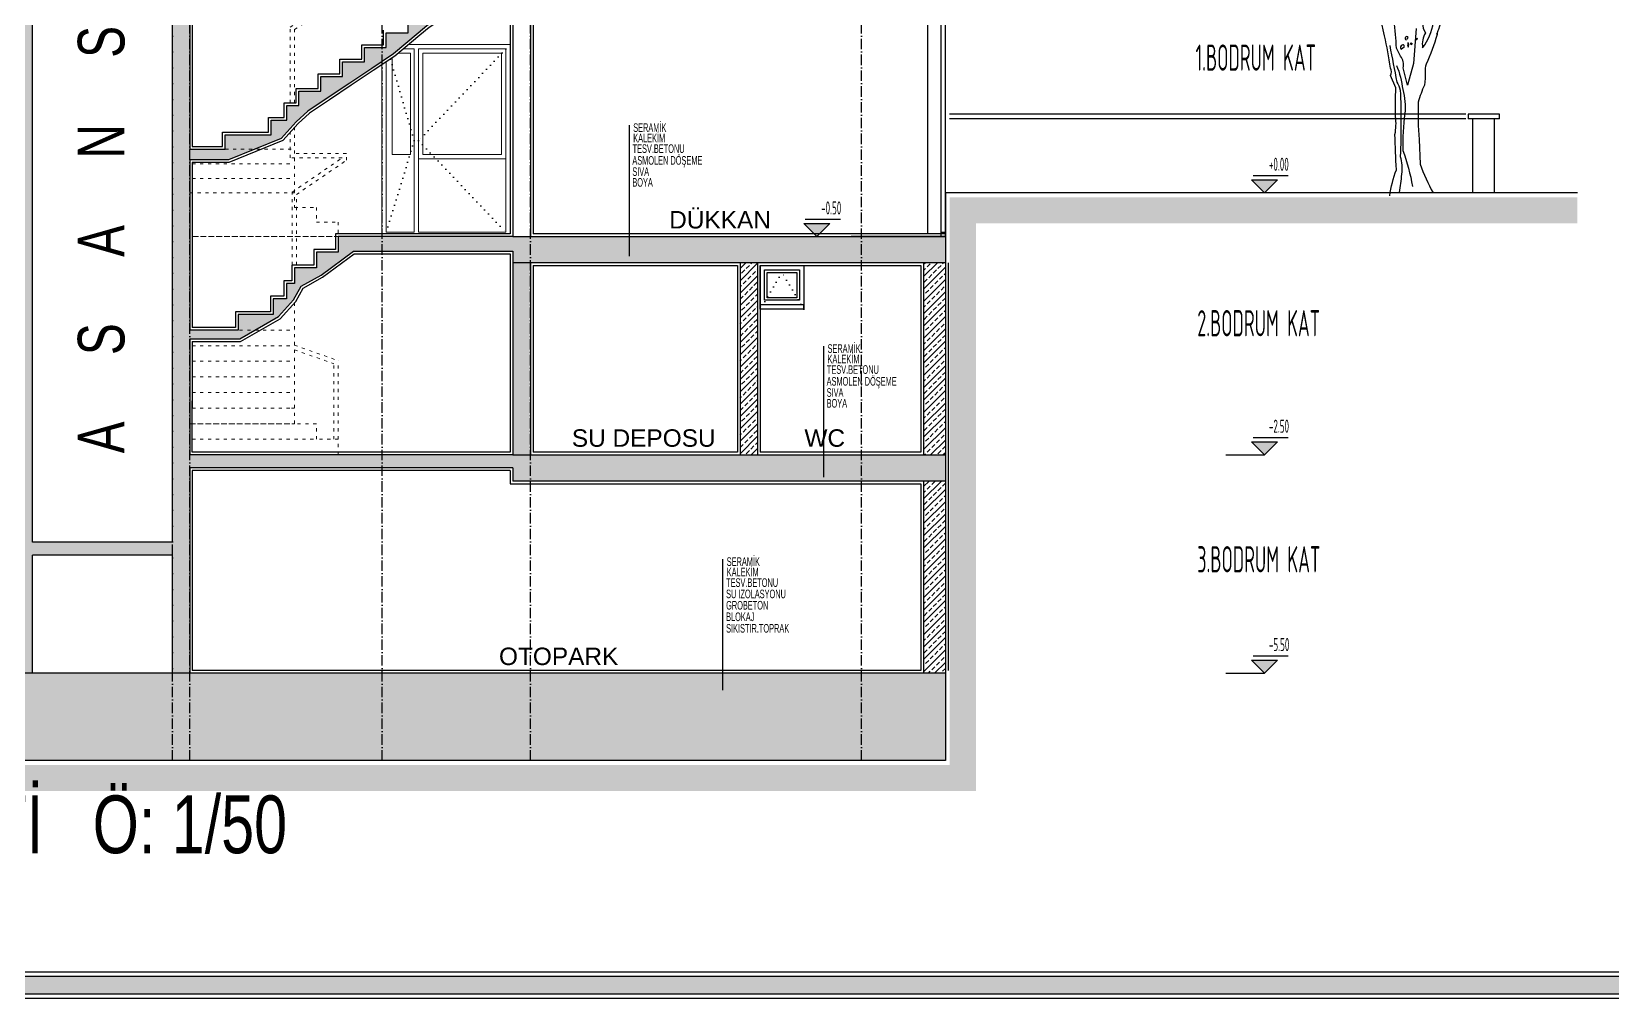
# Model space of a CAD drawing. Extents: x 41749 to 92598, y -24291 to 29432.
# Drawn here: x 72785 to 74594, y -24291 to -23183 of the extents above; entities that cross this region are included whole.
import ezdxf

# ---------------------------------------------------------------- set-up
doc = ezdxf.new("R2010")
doc.units = 0
doc.header["$MEASUREMENT"] = 0
for name, pattern in [('ACAD_ISO03W100', [30, 12, -18]), ('ACAD_ISO10W100', [18, 12, -3, 0, -3]), ('DOT', [6.35, 0, -6.35])]:
    doc.linetypes.add(name, pattern=pattern)
doc.layers.get('0').update_dxf_attribs({"linetype": 'CONTINUOUS'})
for name, color, linetype in [('ADAKENARI', 7, 'CONTINUOUS'), ('AKS', 10, 'CONTINUOUS'), ('DUVAR', 6, 'CONTINUOUS'), ('İÇ ÖLÇÜ', 95, 'CONTINUOUS'), ('KOLON', 5, 'CONTINUOUS'), ('MAHAL', 21, 'CONTINUOUS'), ('MERBAS', 231, 'CONTINUOUS'), ('P', 7, 'DOT'), ('pafta ismi', 4, 'CONTINUOUS'), ('SIVA', 7, 'CONTINUOUS'), ('SıVA', 7, 'CONTINUOUS'), ('tar', 12, 'CONTINUOUS')]:
    doc.layers.add(name, color=color, linetype=linetype)
for name, color, linetype, lineweight in [('KAPI-ACILIM1', 13, 'ACAD_ISO03W100', 20), ('KAPI-GOR', 153, 'CONTINUOUS', 15), ('Yazı 1_20', 7, 'CONTINUOUS', 25)]:
    doc.layers.add(name, color=color, linetype=linetype, lineweight=lineweight)
doc.styles.add('2', font='swisscl.ttf', dxfattribs={"height": 13})
doc.styles.add('ARIALNARROW', font='ARIALN.TTF')
doc.styles.add('mahal', font='arial.ttf', dxfattribs={"height": 70})
doc.styles.add('OLCU', font='isocpeur.ttf', dxfattribs={"width": 0.59})

# ---------------------------------------------------------------- blocks, each defined once
blk = doc.blocks.new('agç2')
at = {"color": 0}
for points in [[(7.29, 46.55), (6.57, 36.87), (4.96, 30.78), (3.71, 35.62, 0.219635), (2.99, 38.9), (1.85, 41.12, 0.021927), (1.2, 48.76, -0.158203)], [(23.07, 66.69), (21.04, 63.82, -0.103516), (19.42, 63.11, -0.263885), (20.98, 65.8, 0.184021), (21.75, 68.31, -0.641693), (21.57, 69.02, 0.359894), (20.62, 68.13, -0.041519), (15.54, 65.08, 0.142288), (12.01, 61.08, -0.330444), (11.65, 58.98, -0.018387), (9.68, 50.44, 0.308121), (9.14, 47.99, 0.186462), (9.92, 45.42, 0.184647), (9.14, 41.24, 0.124985), (12.13, 48.23, -0.090317), (13.03, 52.23, -0.081436), (16.49, 58.86, 0.012741), (19.96, 62.51), (20.02, 62.57)], [(31.14, 63.17, 0.087677), (24.98, 60.78, 0.246613), (23.61, 60.3, -0.059418), (20.5, 57.85, 0.132263), (17.03, 53.07, 0.073013), (13.51, 46.31, 0.098373), (13.15, 44.88, -0.036575), (10.1, 36.63, 0.099014), (9.8, 34.42, -0.049866), (9.62, 30.84, 0.029373), (7.89, 26.12, 0.029037), (8.19, 15.72), (8.43, 8.84, 0.03653), (12.07, 0.84)], [(0, 0, -0.050018), (1.85, 7.29, -0.006073), (1.43, 17.09, 0.083801), (1.61, 22.05, -0.007568), (1.67, 30.06), (0.18, 33.47, 0.257843), (0.24, 35.56, 0.011612), (-1.43, 44.58), (-2.51, 49.18)], [(4.84, 43.63), (5.08, 44.04, 0.4142), (4.78, 44.34, 0.475433), (4.24, 43.75, 0.355026), (4.66, 43.45)], [(0, 41.83, 0.005661), (1.97, 31.67, -0.062256), (2.93, 29.46, -0.019409), (2.93, 11, -0.107346), (3.23, 6.04, -0.024567), (2.63, 0.96)], [(4, 41.71, 0.680847), (3.47, 41.95, 0.580322), (3.17, 40.82), (4.06, 41.59)], [(5.08, 42.61, 0.222214), (5.08, 41.53), (5.14, 41.41, 0.249405), (5.08, 42.61), (5.08, 42.67)], [(5.98, 42.01), (5.74, 42.43, -0.489075), (6.1, 42.49), (6.1, 42.19), (5.98, 42.01)], [(7.59, 43.8), (7.17, 43.57, 0.831802), (7.59, 43.8), (7.65, 43.86), (7.59, 43.8)], [(1.85, 36.33, -0.076859), (3.59, 29.58, -0.093506), (4.18, 22.95, 0.040573), (3.65, 12.67, -0.038879), (6.33, 2.63)]]:
    blk.add_lwpolyline(points, format="xyb", dxfattribs=at)
blk.add_lwpolyline([(13.09, 45.36), (12.97, 45)], dxfattribs=at)

msp = doc.modelspace()

# ---------------------------------------------------------------- hatches: boundary and pattern name
at = {"layer": 'İÇ ÖLÇÜ'}
h = msp.add_hatch(dxfattribs=at)
h.set_pattern_fill('AR-CONC', color=256, scale=8, style=0)
h.set_pattern_definition([(50, (25441.01, 2922.97), (57.380815, -5.02017), [6, -66]), (355, (25441.01, 2922.97), (-11.100107, 60.17537), [4.8, -52.8]), (100.4514, (25445.79, 2922.55), (46.28075, 55.155163), [5.099215, -56.09137]), (46.1842, (25441.01, 2938.97), (85.37928, -13.24152), [9, -99]), (96.6356, (25448.12, 2937.87), (74.77302, 77.92943), [7.64882, -84.13704]), (351.1842, (25441.01, 2938.97), (74.77296, 77.92949), [7.2, -79.2]), (21, (25449.01, 2934.97), (47.752564, -32.20951), [6, -66]), (326, (25449.01, 2934.97), (19.465227, 58.012004), [4.8, -52.8]), (71.4514, (25452.99, 2932.286), (67.21781, 25.80244), [5.099215, -56.09137]), (37.5, (25441.008, 2922.97), (0.9727884, 26.631508), [0, -52.16, 0, -53.6, 0, -53]), (7.5, (25441.008, 2922.97), (21.045563, 31.552937), [0, -30.56, 0, -50.96, 0, -20.2]), (327.5, (25423.168, 2922.97), (42.705795, -1.80439), [0, -20, 0, -62.4, 0, -82.8]), (317.5, (25415.17, 2922.97), (46.654894, 8.008399), [0, -26, 0, -41.44, 0, -58.8])])
h.paths.add_polyline_path([(73932.5873, -23377.6789), (74169.44951, -23377.6789), (74169.44951, -23408.37467), (73932.5873, -23408.37467)], flags=24)
at = {"layer": 'SIVA', "linetype": 'ByBlock', "ltscale": 1.5}
for points in [[(74180.77377, -23353.23116), (74195.77377, -23368.23116), (74210.77377, -23353.23116)], [(73668.25928, -23403.23116), (73683.25928, -23418.23116), (73698.25928, -23403.23116)], [(74180.77377, -23653.22651), (74195.77377, -23668.22651), (74210.77377, -23653.22651)], [(74180.77377, -23903.22651), (74195.77377, -23918.22651), (74210.77377, -23903.22651)]]:
    msp.add_hatch(color=256, dxfattribs=at).paths.add_polyline_path(points)
at = {"layer": 'tar'}
h = msp.add_hatch(dxfattribs=at)
h.set_pattern_fill('ANSI33', color=256, scale=40, style=0)
h.paths.add_polyline_path([(73355.47336, -23448.22794), (73335.47336, -23448.22794), (73335.47336, -23668.22794), (73355.47336, -23668.22794)], flags=16)
h.paths.add_polyline_path([(73890.47336, -22038.22794), (73335.47336, -22038.22794), (73335.47336, -22068.22794), (73850.47341, -22068.22792), (73850.47349, -22068.22787), (73890.47345, -22068.22798)])
h.paths.add_polyline_path([(73335.47336, -22104.50656), (73335.47336, -22088.85294), (73278.92352, -22088.85294), (73278.92352, -22105.72794), (73239.85133, -22105.72794), (73239.85133, -22122.60294), (73215.47336, -22122.60294), (73215.47336, -22139.47794), (73190.47336, -22139.47794), (73190.47336, -22156.35294), (73165.47336, -22156.35294), (73165.47336, -22173.22794), (73140.47336, -22173.22794), (73140.47336, -22190.10294), (73115.47336, -22190.10294), (73115.47336, -22206.97794), (73090.47336, -22206.97794), (73090.47336, -22223.85294), (73061.09539, -22223.85294), (73061.09539, -22240.72794), (73022.0232, -22240.72794), (73022.0232, -22257.60294), (72965.47336, -22257.60294), (72965.47336, -22272.60294), (73025.12398, -22272.60294), (73067.82647, -22254.16003), (73098.41545, -22236.58942), (73123.86545, -22219.41067), (73148.86545, -22202.53567), (73173.86545, -22185.66067), (73198.86545, -22168.78567), (73223.93842, -22151.86141), (73247.16506, -22135.78339), (73284.05961, -22119.8489)], flags=17)
h.paths.add_polyline_path([(73850.47324, -22308.22794), (73829.09812, -22308.22794), (73335.47336, -22308.22794), (73335.47336, -22338.22794), (73830.47338, -22338.22792), (73830.47338, -22328.22785), (73850.47324, -22328.22794)])
h.paths.add_polyline_path([(73335.47336, -22358.85294), (73278.92352, -22358.85294), (73278.92352, -22375.72794), (73239.85133, -22375.72794), (73239.85133, -22392.60294), (73215.47336, -22392.60294), (73215.47336, -22409.47794), (73190.47336, -22409.47794), (73190.47336, -22426.35294), (73165.47336, -22426.35294), (73165.47336, -22443.22794), (73140.47336, -22443.22794), (73140.47336, -22460.10294), (73115.47336, -22460.10294), (73115.47336, -22476.97794), (73090.47336, -22476.97794), (73090.47336, -22493.85294), (73061.09539, -22493.85294), (73061.09539, -22510.72794), (73022.0232, -22510.72794), (73022.0232, -22527.60294), (72965.47336, -22527.60294), (72965.47336, -22542.60294), (73025.12398, -22542.60294), (73067.82647, -22524.16003), (73098.41545, -22506.58942), (73123.86545, -22489.41067), (73148.86545, -22472.53567), (73173.86545, -22455.66067), (73198.86545, -22438.78567), (73223.93842, -22421.86141), (73247.16506, -22405.78339), (73284.05961, -22389.8489), (73335.47336, -22374.50656)], flags=17)
h.paths.add_polyline_path([(73223.93842, -22691.86141), (73247.16506, -22675.78339), (73284.05961, -22659.8489), (73335.47336, -22644.50656), (73335.47336, -22628.85294), (73278.92352, -22628.85294), (73278.92352, -22645.72794), (73239.85133, -22645.72794), (73239.85133, -22662.60294), (73215.47336, -22662.60294), (73215.47336, -22679.47794), (73190.47336, -22679.47794), (73190.47336, -22696.35294), (73165.47336, -22696.35294), (73165.47336, -22713.22794), (73140.47336, -22713.22794), (73140.47336, -22730.10294), (73115.47336, -22730.10294), (73115.47336, -22746.97794), (73090.47336, -22746.97794), (73090.47336, -22763.85294), (73061.09539, -22763.85294), (73061.09539, -22780.72794), (73022.0232, -22780.72794), (73022.0232, -22797.60294), (72965.47336, -22797.60294), (72965.47336, -22812.60294), (73025.12398, -22812.60294), (73067.82647, -22794.16003), (73098.41545, -22776.58942), (73123.86545, -22759.41067), (73148.86545, -22742.53567), (73173.86545, -22725.66067), (73198.86545, -22708.78567)], flags=17)
h.paths.add_polyline_path([(73850.47324, -22578.22794), (73829.09812, -22578.22794), (73335.47336, -22578.22794), (73335.47336, -22608.22794), (73830.47338, -22608.22792), (73830.47338, -22598.22785), (73850.47324, -22598.22794)])
h.paths.add_polyline_path([(73850.47324, -22848.22794), (73829.09812, -22848.22794), (73335.47336, -22848.22794), (73335.47336, -22878.22794), (73830.47338, -22878.22792), (73830.47338, -22868.22785), (73850.47324, -22868.22794)])
h.paths.add_polyline_path([(73198.86545, -22978.78567), (73223.93842, -22961.86141), (73247.16506, -22945.78339), (73284.05961, -22929.8489), (73335.47336, -22914.50656), (73335.47336, -22898.85294), (73278.92352, -22898.85294), (73278.92352, -22915.72794), (73239.85133, -22915.72794), (73239.85133, -22932.60294), (73215.47336, -22932.60294), (73215.47336, -22949.47794), (73190.47336, -22949.47794), (73190.47336, -22966.35294), (73165.47336, -22966.35294), (73165.47336, -22983.22794), (73140.47336, -22983.22794), (73140.47336, -23000.10294), (73115.47336, -23000.10294), (73115.47336, -23016.97794), (73090.47336, -23016.97794), (73090.47336, -23033.85294), (73061.09539, -23033.85294), (73061.09539, -23050.72794), (73022.0232, -23050.72794), (73022.0232, -23067.60294), (72965.47336, -23067.60294), (72965.47336, -23082.60294), (73025.12398, -23082.60294), (73067.82647, -23064.16003), (73098.41545, -23046.58942), (73123.86545, -23029.41067), (73148.86545, -23012.53567), (73173.86545, -22995.66067)], flags=17)
h.paths.add_polyline_path([(73840.47324, -23118.22794), (73829.09812, -23118.22794), (73335.47336, -23118.22794), (73335.47336, -23148.22794), (73840.47336, -23148.22792), (73840.47336, -23138.22794), (73840.47324, -23138.22794)])
h.paths.add_polyline_path([(73830.47336, -23918.22794), (72015.47336, -23918.22794), (72015.47336, -23968.22794), (71665.95223, -23968.22794), (71665.95223, -23698.22794), (71640.95224, -23698.22794), (71640.95225, -23918.22794), (71640.95223, -23918.22794), (71640.95223, -24018.22794), (72045.47336, -24018.22794), (73830.47336, -24018.22794)])
h.paths.add_polyline_path([(71665.95224, -23668.22794), (71640.95223, -23668.22794), (71640.95223, -23698.22794), (71665.95223, -23698.22794)])
h.paths.add_polyline_path([(72765.47336, -23148.22794), (72765.47336, -23574.47794), (72671.29231, -23574.47794), (72671.29231, -23558.85294), (72655.47336, -23558.85294), (72655.47336, -23543.22794), (72639.65441, -23543.22794), (72639.65441, -23527.60294), (72545.47336, -23527.60294), (72545.47336, -23537.60294), (72619.72941, -23537.60294), (72667.18626, -23584.47794), (72765.47336, -23584.47794), (72765.47336, -23918.22794), (72785.47336, -23918.22794), (72785.47336, -23783.22794), (72945.47336, -23783.22794), (72945.47336, -23918.22794), (72965.47336, -23918.22794), (72965.47336, -23683.22794), (73335.47336, -23683.22794), (73335.47336, -23698.22794), (73830.47336, -23698.22794), (73830.47336, -23668.22794), (72965.47336, -23668.22794), (72965.47336, -23535.37079), (73022.81866, -23535.37079), (73067.04782, -23509.94101), (73084.40105, -23490.75214), (73093.03785, -23475.20345), (73116.02036, -23462.26272), (73152.83084, -23434.8946), (73335.47336, -23434.8946), (73335.47336, -23448.22794), (73830.47336, -23448.22794), (73830.47336, -23418.22794), (73135.47336, -23418.22794), (73135.47336, -23436.08508), (73110.47336, -23436.08508), (73110.47336, -23453.94222), (73085.47336, -23453.94222), (73085.47336, -23471.79936), (73076.21556, -23471.79936), (73076.21556, -23489.65651), (73061.14326, -23489.65651), (73061.14326, -23507.51365), (73020.83289, -23507.51365), (73020.83289, -23525.37079), (72965.47336, -23525.37079), (72965.47336, -23330.22794), (73009.71206, -23330.22794), (73070.18076, -23305.87107), (73087.47183, -23286.81146), (73100.52171, -23274.55679), (73198.79386, -23209.04202), (73226.8201, -23185.35787), (73237.00358, -23177.02472), (73248.75557, -23169.07073), (73284.0037, -23147.03525), (73335.47336, -23133.86584), (73335.47336, -23118.22794), (73294.74121, -23118.22794), (73294.74121, -23134.8946), (73242.33457, -23134.8946), (73242.33457, -23151.56127), (73224.26255, -23151.56127), (73224.26255, -23168.22794), (73215.47336, -23168.22794), (73215.47336, -23184.8946), (73190.47336, -23184.8946), (73190.47336, -23201.56127), (73165.47336, -23201.56127), (73165.47336, -23218.22794), (73140.47336, -23218.22794), (73140.47336, -23234.8946), (73115.47336, -23234.8946), (73115.47336, -23251.56127), (73090.47336, -23251.56127), (73090.47336, -23268.22794), (73076.68417, -23268.22794), (73076.68417, -23284.8946), (73058.61215, -23284.8946), (73058.61215, -23301.56127), (73006.20551, -23301.56127), (73006.20551, -23318.22794), (72965.47336, -23318.22794), (72965.47336, -21788.40603), (72945.47336, -21788.40603), (72945.47336, -23768.22794), (72785.47336, -23768.22794), (72785.47336, -21790.68641), (72765.47336, -21792.22363), (72765.47336, -22038.22794), (72210.47336, -22038.22794), (72210.47336, -22068.22789), (72765.47336, -22068.22794), (72765.47336, -22308.22794), (72210.47336, -22308.22794), (72210.47336, -22328.22794), (72230.4733, -22328.22785), (72230.4733, -22338.22794), (72765.47336, -22338.22794), (72765.47336, -22578.22794), (72210.47336, -22578.22794), (72210.47336, -22598.22794), (72230.4733, -22598.22785), (72230.4733, -22608.22794), (72765.47336, -22608.22794), (72765.47336, -22848.22794), (72210.47336, -22848.22794), (72210.47336, -22868.22794), (72230.4733, -22868.22785), (72230.4733, -22878.22794), (72765.47336, -22878.22794), (72765.47336, -23118.22794), (72220.47336, -23118.22794), (72010.47336, -23118.22793), (72010.47336, -23148.22798)])
h.paths.add_polyline_path([(72545.47336, -23448.22794), (72545.47336, -23418.22794), (71640.95223, -23418.22794), (71640.95223, -23448.22794)])
h.paths.add_polyline_path([(72545.47336, -23698.22794), (72545.47336, -23668.22794), (72015.47336, -23668.22794), (72015.47336, -23698.22794)], flags=17)
h = msp.add_hatch(dxfattribs=at)
h.set_pattern_fill('ANSI33', color=256, scale=40, style=0)
h.set_pattern_definition([(45, (120, 0), (-7.0710678, 7.0710678), []), (45, (127.071, 0), (-7.0710678, 7.0710678), [5, -2.5])])
h.paths.add_polyline_path([(73615.47336, -23448.22794), (73595.47336, -23448.22794), (73595.47336, -23668.22794), (73615.47336, -23668.22794)])
h = msp.add_hatch(dxfattribs=at)
h.set_pattern_fill('ANSI33', color=256, scale=40, style=0)
h.paths.add_polyline_path([(73830.47336, -23448.22794), (73805.47337, -23448.22794), (73805.47338, -23668.22794), (73830.47336, -23668.22794)])
h.paths.add_polyline_path([(73830.47336, -23698.22794), (73805.47337, -23698.22794), (73805.47338, -23918.22794), (73830.47336, -23918.22794)])

# ---------------------------------------------------------------- linework, layer by layer
at = {"layer": 'ADAKENARI'}
for p, q in [((73830.47336, -23415.22794), (73358.47336, -23415.22794)), ((73358.47336, -23451.22794), (73592.47336, -23451.22794)), ((73592.47336, -23451.22794), (73592.47336, -23665.22794)), ((73618.47336, -23451.22794), (73618.47336, -23665.22794)), ((73618.47336, -23451.22794), (73802.47336, -23451.22794)), ((73802.47336, -23451.22794), (73802.47336, -23665.22794)), ((73592.47336, -23665.22794), (73358.47336, -23665.22794)), ((73802.47336, -23665.22794), (73618.47336, -23665.22794)), ((73332.47336, -23701.22794), (73592.47336, -23701.22794)), ((73592.47336, -23701.22794), (73802.47336, -23701.22794)), ((73802.47336, -23701.22794), (73802.47336, -23915.22794)), ((73332.47336, -23915.22794), (72968.47336, -23915.22794)), ((73472.47336, -23915.22794), (73281.87744, -23915.22794)), ((73802.47336, -23915.22794), (73463.1935, -23915.22794))]:
    msp.add_line(p, q, dxfattribs=at)
at = {"layer": 'AKS', "linetype": 'ACAD_ISO10W100'}
for p, q in [((72945.62189, -24018.22794), (72945.62189, -21516.41996)), ((72965.62189, -24018.22794), (72965.62189, -21516.41996)), ((73185.62189, -24018.22794), (73185.62189, -21516.41996)), ((73355.62189, -24018.22794), (73355.62189, -21516.41996)), ((73734.47337, -24018.22794), (73734.47337, -21516.41996))]:
    msp.add_line(p, q, dxfattribs=at)
at = {"layer": 'DUVAR'}
for p, q in [((73335.47336, -23148.22794), (73335.47336, -23418.22794)), ((73355.47336, -23148.22794), (73355.47336, -23418.22794)), ((73805.47336, -23448.22794), (73805.47337, -23668.22794)), ((73830.47336, -23448.22794), (73830.47337, -23668.22794))]:
    msp.add_line(p, q, dxfattribs=at)
at = {"layer": 'DUVAR', "const_width": 30}
msp.add_lwpolyline([(74553.82628, -23388.22794), (73850.47336, -23388.22794), (73850.47336, -24038.22794), (71620.95223, -24038.22794), (71620.95222, -23438.22794), (71069.83063, -23438.22794)], dxfattribs=at)
at = {"layer": 'İÇ ÖLÇÜ'}
for p, q in [((73810.47336, -23415.22794), (73810.47336, -23151.22794)), ((73825.47336, -23418.22794), (73825.47335, -23148.22792)), ((73830.47336, -23418.22794), (73830.47335, -23148.22792)), ((73668.47336, -23496.22792), (73618.47336, -23496.22792)), ((73668.47336, -23501.22792), (73668.47336, -23496.22792))]:
    msp.add_line(p, q, dxfattribs=at)
for points in [[(73825.47336, -23418.22794), (73825.47336, -23413.22794), (73830.47336, -23413.22794), (73830.47336, -23418.22794), (73825.47336, -23418.22794)], [(73618.47336, -23451.22792), (73668.47336, -23451.22792), (73668.47336, -23501.22792), (73618.47336, -23501.22792), (73618.47336, -23451.22792)], [(73623.47336, -23456.22792), (73663.47336, -23456.22792), (73663.47336, -23491.22792), (73623.47336, -23491.22792)], [(73626.47336, -23459.22792), (73660.47336, -23459.22792), (73660.47336, -23488.22792), (73626.47336, -23488.22792)]]:
    msp.add_lwpolyline(points, close=True, dxfattribs=at)
at = {"layer": 'KAPI-ACILIM1', "ltscale": 0.3}
for p, q in [((73006.20551, -23318.22794), (73085.47336, -23318.22794)), ((72968.47336, -23334.8946), (73085.47336, -23334.8946)), ((73085.47336, -23328.22794), (73085.47336, -23384.8946)), ((72968.47336, -23351.56127), (73085.47336, -23351.56127)), ((72965.47336, -23368.22794), (73085.47336, -23368.22794)), ((73085.47336, -23384.8946), (73110.47336, -23384.8946)), ((73110.47336, -23384.8946), (73110.47336, -23401.56127)), ((73110.47336, -23401.56127), (73135.47336, -23401.56127)), ((73135.47336, -23401.56127), (73135.47336, -23418.22794)), ((73335.47336, -23418.22794), (72968.47336, -23418.22794)), ((73332.47336, -23418.22794), (72968.47336, -23418.22794)), ((73332.47336, -23434.8946), (73215.47336, -23434.8946)), ((73085.47336, -23471.79936), (73085.47336, -23462.08958)), ((73085.47336, -23632.51365), (73085.47336, -23488.82167)), ((72968.47336, -23525.37079), (73085.47336, -23525.37079)), ((72968.47336, -23543.22794), (73085.47336, -23543.22794)), ((73085.47336, -23542.51365), (73135.47336, -23560.37079)), ((73085.47336, -23547.82296), (73130.47336, -23563.89439)), ((72968.47336, -23561.08508), (73085.47336, -23561.08508)), ((73130.47336, -23650.37079), (73130.47336, -23563.89439)), ((73135.47336, -23650.37079), (73135.47336, -23560.37079)), ((72968.47336, -23578.94222), (73085.47336, -23578.94222)), ((72968.47336, -23596.79936), (73085.47336, -23596.79936)), ((72968.47336, -23614.65651), (73085.47336, -23614.65651)), ((72965.47336, -23632.51365), (73085.47336, -23632.51365)), ((72968.47336, -23632.51365), (73085.47336, -23632.51365)), ((72968.47336, -23650.37079), (73085.47336, -23650.37079)), ((72968.47336, -23650.37079), (73110.47336, -23650.37079))]:
    msp.add_line(p, q, dxfattribs=at)
for points in [[(73080.47336, -23265.22794), (73080.47336, -23178.43306), (73215.47336, -23091.8946)], [(73085.47336, -23265.22794), (73085.47336, -23181.16703), (73218.17169, -23096.104)], [(73082.75089, -23450.94222), (73082.75089, -23367.37018), (73139.84357, -23328.22794), (73080.47336, -23328.22794), (73080.47336, -23298.99062)], [(73087.75089, -23450.94222), (73087.75089, -23370.00447), (73144.84357, -23330.86223), (73144.84357, -23323.22794), (73085.47336, -23323.22794), (73085.47336, -23293.47922)], [(73012.44623, -23668.22794), (73135.47336, -23668.22794), (73135.47336, -23650.37079), (73110.47336, -23650.37079), (73110.47336, -23632.51365), (73085.47336, -23632.51365), (73085.47336, -23614.65651), (73076.21556, -23614.65651)]]:
    msp.add_lwpolyline(points, dxfattribs=at)
at = {"layer": 'KAPI-GOR'}
for p, q in [((73222.47336, -23413.22794), (73222.47336, -23203.22794)), ((73227.47336, -23413.22794), (73227.47336, -23203.22794))]:
    msp.add_line(p, q, dxfattribs=at)
for points in [[(73204.39264, -23208.22794), (73218.11597, -23208.22794), (73218.11597, -23324.30857), (73197.18701, -23324.30857), (73197.18701, -23213.71881)], [(73222.47336, -23203.22794), (73210.33582, -23203.22794)], [(73332.47336, -23415.22794), (73332.47336, -23198.22794), (73216.27901, -23198.22794)], [(73227.47336, -23413.22794), (73327.47336, -23413.22794), (73327.47336, -23203.22794), (73227.47336, -23203.22794)], [(73185.47336, -23221.52791), (73185.47336, -23418.22794), (73332.47336, -23418.22794)], [(73190.47336, -23218.19458), (73190.47336, -23413.22794), (73222.47336, -23413.22794)]]:
    msp.add_lwpolyline(points, dxfattribs=at)
for points in [[(73227.47336, -23203.22794), (73327.47336, -23203.22794), (73327.47336, -23329.30857), (73227.47336, -23329.30857)], [(73232.47336, -23208.22794), (73322.47336, -23208.22794), (73322.47336, -23324.30857), (73232.47336, -23324.30857)]]:
    msp.add_lwpolyline(points, close=True, dxfattribs=at)
at = {"layer": 'KOLON'}
for p, q in [((72945.47336, -21788.40603), (72945.47336, -23768.22794)), ((72965.47336, -21788.80502), (72965.47336, -23318.22794)), ((72785.47336, -23768.22794), (72785.47336, -22473.22794)), ((72965.47336, -23330.22794), (72965.47336, -23525.37079)), ((73335.47336, -23418.22794), (73830.47336, -23418.22794)), ((73830.47336, -23418.22794), (73830.47336, -23448.22794)), ((73830.47336, -23418.22794), (73830.47336, -23448.22794)), ((73335.47336, -23434.8946), (73335.47336, -23448.22794)), ((73830.47336, -23448.22794), (73335.47336, -23448.22794)), ((73335.47336, -23448.22794), (73335.47336, -23668.22794)), ((73355.47336, -23448.22794), (73355.47336, -23668.22794)), ((73595.47336, -23448.22794), (73595.47336, -23668.22794)), ((73615.47336, -23448.22794), (73615.47336, -23668.22794)), ((73805.47336, -23448.22794), (73805.47336, -23668.22794)), ((73805.47337, -23448.22794), (73805.47338, -23668.22794)), ((73830.47336, -23448.22794), (73830.47336, -23668.22794)), ((72965.47336, -23535.37079), (72965.47336, -23668.22794)), ((73335.47336, -23668.22794), (72965.47336, -23668.22794)), ((73335.47336, -23683.22794), (72965.47336, -23683.22794)), ((72965.47336, -23683.22794), (72965.47336, -23918.22794)), ((73335.47336, -23668.22794), (73830.47336, -23668.22794)), ((73335.47336, -23683.22794), (73335.47336, -23698.22794)), ((73830.47336, -23668.22794), (73830.47336, -23698.22794)), ((73830.47336, -23668.22794), (73830.47336, -23768.22794)), ((73830.47336, -23698.22794), (73335.47336, -23698.22794)), ((73805.47336, -23698.22794), (73805.47336, -23918.22794)), ((73805.47337, -23698.22794), (73805.47338, -23918.22794)), ((73830.47336, -23698.22794), (73830.47336, -23918.22794)), ((72945.47336, -23768.22794), (72785.47336, -23768.22794)), ((72785.47336, -23918.22794), (72785.47336, -23783.22794)), ((72945.47336, -23783.22794), (72785.47336, -23783.22794)), ((72945.47336, -23783.22794), (72945.47336, -23918.22794)), ((73830.47336, -23918.22794), (72015.47336, -23918.22794)), ((73830.47336, -23918.22794), (73830.47336, -24018.22794)), ((73830.47336, -24018.22794), (72045.47336, -24018.22794))]:
    msp.add_line(p, q, dxfattribs=at)
for points in [[(73335.47336, -23133.86584), (73284.0037, -23147.03525), (73248.75557, -23169.07073), (73237.00358, -23177.02472), (73226.8201, -23185.35787), (73198.79386, -23209.04202), (73173.79386, -23225.70869), (73148.79386, -23242.37536), (73123.79386, -23259.04202), (73100.52171, -23274.55679), (73087.47183, -23286.81146), (73070.18076, -23305.87107), (73009.71206, -23330.22794), (72965.47336, -23330.22794)], [(72965.47336, -23318.22794), (73006.20551, -23318.22794), (73006.20551, -23301.56127), (73058.61215, -23301.56127), (73058.61215, -23284.8946), (73076.68417, -23284.8946), (73076.68417, -23268.22794), (73090.47336, -23268.22794), (73090.47336, -23251.56127), (73115.47336, -23251.56127), (73115.47336, -23234.8946), (73140.47336, -23234.8946), (73140.47336, -23218.22794), (73165.47336, -23218.22794), (73165.47336, -23201.56127), (73190.47336, -23201.56127), (73190.47336, -23184.8946), (73215.47336, -23184.8946), (73215.47336, -23168.22794)], [(74553.82628, -23368.22794), (73830.47336, -23368.22794), (73830.47336, -24018.22794), (71640.95223, -24018.22794), (71640.95222, -23418.22794), (71069.83063, -23418.22794)], [(74553.82628, -23368.22794), (73830.47336, -23368.22795), (73830.47336, -23418.22794), (73722.51493, -23418.22794)], [(73335.47336, -23418.22794), (73135.47336, -23418.22794), (73135.47336, -23436.08508), (73110.47336, -23436.08508), (73110.47336, -23453.94222), (73085.47336, -23453.94222), (73085.47336, -23471.79936), (73076.21556, -23471.79936), (73076.21556, -23489.65651), (73061.14326, -23489.65651), (73061.14326, -23507.51365), (73020.83289, -23507.51365), (73020.83289, -23525.37079), (72965.47336, -23525.37079)], [(72965.47336, -23535.37079), (73022.81866, -23535.37079), (73067.04782, -23509.94101), (73084.40105, -23490.75214), (73093.03785, -23475.20345), (73116.02036, -23462.26272), (73152.83084, -23434.8946), (73335.47336, -23434.8946)]]:
    msp.add_lwpolyline(points, dxfattribs=at)
at = {"layer": 'MERBAS'}
for points in [[(70882.32763, -24290.68394), (70882.32763, -21390.68394), (77052.0777, -21390.68394), (77052.0777, -24290.68394)], [(70887.32763, -24285.68394), (70887.32763, -21395.68394), (77047.0777, -21395.68394), (77047.0777, -24285.68394)], [(70907.32763, -24265.68394), (70907.32763, -21415.68394), (77027.0777, -21415.68394), (77027.0777, -24265.68394)], [(70912.32763, -24260.68394), (70912.32763, -21420.68394), (77022.0777, -21420.68394), (77022.0777, -24260.68394)]]:
    msp.add_lwpolyline(points, close=True, dxfattribs=at)
at = {"layer": 'MERBAS', "const_width": 20}
msp.add_lwpolyline([(70897.32763, -24275.68394), (70897.32763, -21405.68394), (77037.0777, -21405.68394), (77037.0777, -24275.68394)], close=True, dxfattribs=at)
at = {"layer": 'P'}
for points in [[(73327.47336, -23203.22794), (73227.47336, -23308.22794), (73327.47336, -23413.22794)], [(73195.30412, -23214.97407), (73222.47336, -23308.22794), (73190.47336, -23413.22794)], [(73668.47336, -23501.22792), (73643.47336, -23459.22792), (73618.47336, -23501.22792)]]:
    msp.add_lwpolyline(points, dxfattribs=at)
at = {"layer": 'SIVA'}
for p, q in [((73332.47336, -23137.8776), (73332.47336, -23415.22794)), ((73358.47336, -23151.22794), (73358.47336, -23415.22794)), ((74195.77377, -23368.23116), (74180.77377, -23353.23116)), ((74180.77377, -23353.23116), (74210.77377, -23353.23116)), ((74182.56825, -23348.22824), (74222.95085, -23348.22824)), ((74195.77377, -23368.23116), (74210.77377, -23353.23116)), ((73683.25928, -23418.23116), (73668.25928, -23403.23116)), ((73668.25928, -23403.23116), (73698.25928, -23403.23116)), ((73670.05376, -23398.22824), (73710.43636, -23398.22824)), ((73683.25928, -23418.23116), (73698.25928, -23403.23116)), ((73332.47336, -23437.8946), (73332.47336, -23498.43907)), ((73358.47336, -23451.22794), (73358.47336, -23665.22794)), ((73332.47336, -23482.8776), (73332.47336, -23665.22794)), ((72968.47336, -23665.22794), (72968.47336, -23606.3672)), ((73332.47336, -23665.22794), (72968.47336, -23665.22794)), ((74195.77377, -23668.22651), (74180.77377, -23653.22651)), ((74180.77377, -23653.22651), (74210.77377, -23653.22651)), ((74182.56825, -23648.22358), (74222.95085, -23648.22358)), ((74195.77377, -23668.22651), (74210.77377, -23653.22651)), ((74151.4906, -23668.22651), (74195.77377, -23668.22651)), ((74151.4906, -23668.22651), (74195.77377, -23668.22651)), ((73332.47336, -23686.22794), (72968.47336, -23686.22794)), ((72968.47336, -23686.22794), (72968.47336, -23915.22794)), ((73332.47336, -23686.22794), (73332.47336, -23701.22794)), ((74182.56825, -23898.22358), (74222.95085, -23898.22358)), ((74151.4906, -23918.22651), (74195.77377, -23918.22651)), ((74151.4906, -23918.22651), (74195.77377, -23918.22651)), ((74195.77377, -23918.22651), (74180.77377, -23903.22651)), ((74180.77377, -23903.22651), (74210.77377, -23903.22651)), ((74195.77377, -23918.22651), (74210.77377, -23903.22651))]:
    msp.add_line(p, q, dxfattribs=at)
for points in [[(72968.47336, -23085.60294), (72968.47336, -23315.22794), (73003.20551, -23315.22794), (73003.20551, -23298.56127), (73055.61215, -23298.56127), (73055.61215, -23281.8946), (73073.68417, -23281.8946), (73073.68417, -23265.22794), (73087.47336, -23265.22794), (73087.47336, -23248.56127), (73112.47336, -23248.56127), (73112.47336, -23231.8946), (73137.47336, -23231.8946), (73137.47336, -23215.22794), (73162.47336, -23215.22794), (73162.47336, -23198.56127), (73187.47336, -23198.56127), (73187.47336, -23181.8946)], [(73332.47336, -23137.8776), (73285.01973, -23149.86338), (73250.53642, -23171.57262), (73239.45806, -23178.78408), (73229.08944, -23187.45052), (73200.45796, -23211.53817), (73175.45796, -23228.20484), (73150.45796, -23244.87151), (73125.45796, -23261.53817), (73102.53139, -23276.82256), (73089.72309, -23288.79483), (73071.99784, -23308.33303), (73010.37917, -23333.22794), (72968.47336, -23333.22794), (72968.47336, -23522.37079)], [(73332.47336, -23415.22794), (73132.47336, -23415.22794), (73132.47336, -23433.08508), (73107.47336, -23433.08508), (73107.47336, -23450.94222), (73082.47336, -23450.94222), (73082.47336, -23468.79936), (73073.21556, -23468.79936), (73073.21556, -23486.65651), (73058.14326, -23486.65651), (73058.14326, -23504.51365), (73017.83289, -23504.51365), (73017.83289, -23522.37079), (72968.47336, -23522.37079)], [(72968.47336, -23538.37079), (73023.61962, -23538.37079), (73068.95458, -23512.30523), (73086.8567, -23492.5094), (73095.24866, -23477.40149), (73117.65783, -23464.78359), (73153.82388, -23437.8946), (73332.47336, -23437.8946)], [(72968.47336, -23538.37079), (72968.47336, -23615.22794)]]:
    msp.add_lwpolyline(points, dxfattribs=at)
at = {"layer": 'SıVA'}
for p, q in [((74426.31056, -23278.22794), (73835.25982, -23278.22794)), ((74426.31056, -23283.22794), (73835.25982, -23283.22794)), ((74464.73043, -23278.22794), (74428.63396, -23278.22794)), ((74428.63396, -23278.22794), (74428.63396, -23283.22794)), ((74464.73043, -23283.22794), (74428.63396, -23283.22794)), ((74433.63396, -23283.22794), (74433.63396, -23368.22794)), ((74458.63396, -23283.22794), (74458.63391, -23368.22794)), ((74464.73043, -23283.22794), (74464.73043, -23278.22794)), ((73833.47336, -23448.22794), (73833.47336, -23668.22794)), ((73833.47336, -23614.46986), (73833.47336, -23915.22794))]:
    msp.add_line(p, q, dxfattribs=at)
at = {"layer": 'Yazı 1_20'}
for p, q in [((73468.35097, -23290.81378), (73468.35097, -23440.81378)), ((73690.75858, -23543.81378), (73690.75858, -23693.81378)), ((73575.4041, -23787.81378), (73575.4041, -23937.81378))]:
    msp.add_line(p, q, dxfattribs=at)

# ---------------------------------------------------------------- block references
at = {"layer": 'SIVA', "xscale": 4.11600000000908, "yscale": 4.11600000000908, "zscale": 4.11600000000908}
msp.add_blockref('agç2', (74339.10887, -23371.6716), dxfattribs=at)

# ---------------------------------------------------------------- texts
at = {"layer": 'MAHAL', "char_height": 20, "width": 318.296, "attachment_point": 5, "style": 'mahal'}
for s, insert in [('DÜKKAN', (73572.52941, -23399.09214)), ('SU DEPOSU', (73485.17439, -23649.09214)), ('WC', (73692.35706, -23649.09214)), ('OTOPARK', (73387.7924, -23899.09214))]:
    msp.add_mtext(s, dxfattribs=dict(at, insert=insert))
at = {"layer": 'pafta ismi', "style": '2'}
msp.add_text('A     S     A     N     S     Ö     R             B    O     Ş     L     U     Ğ     U', height=53.34336, rotation=90, dxfattribs=at).set_placement((72890.77845, -23666.45984))
msp.add_text('A-A KESİTİ   Ö: 1/50', height=66.15, dxfattribs=at).set_placement((72451.2346, -24124.43044))
at = {"layer": 'SIVA', "style": 'OLCU', "width": 0.5}
for s, height, p in [('1.BODRUM KAT', 30, (74116.83969, -23228.29851)), ('+0.00', 15, (74200.77176, -23342.94019)), ('-0.50', 15, (73688.25728, -23392.94019)), ('2.BODRUM KAT', 30, (74118.77019, -23532.44776)), ('-2.50', 15, (74200.77176, -23642.93553)), ('3.BODRUM KAT', 30, (74118.77019, -23802.8047)), ('-5.50', 15, (74200.77176, -23892.93553))]:
    msp.add_text(s, height=height, dxfattribs=at).set_placement(p)
at = {"layer": 'Yazı 1_20', "style": 'ARIALNARROW', "width": 0.6}
for s, p in [('SERAMİK', (73473.13775, -23298.39416)), ('KALEKİM', (73473.13775, -23310.34691)), ('TESV.BETONU', (73472.42365, -23322.41386)), ('ASMOLEN DÖŞEME', (73472.14137, -23335.91975)), ('SIVA ', (73472.14137, -23348.72743)), ('BOYA', (73472.14137, -23361.11328)), ('SERAMİK', (73695.54537, -23551.39416)), ('KALEKİM', (73695.54537, -23563.34691)), ('TESV.BETONU', (73694.83126, -23575.41386)), ('ASMOLEN DÖŞEME', (73694.54898, -23588.91975)), ('SIVA ', (73694.54898, -23601.72743)), ('BOYA', (73694.54898, -23614.11328)), ('SERAMİK', (73580.19089, -23795.39416)), ('TESV.BETONU', (73579.47678, -23819.41386)), ('KALEKİM', (73580.19089, -23807.34691)), ('SU IZOLASYONU', (73579.47678, -23832.38225)), ('GROBETON', (73579.47678, -23845.35064)), ('SIKISTIR.TOPRAK', (73579.47678, -23871.78215)), ('BLOKAJ', (73579.47678, -23858.5664))]:
    msp.add_text(s, height=9.828, dxfattribs=at).set_placement(p)

doc.saveas('drawing.dxf')
